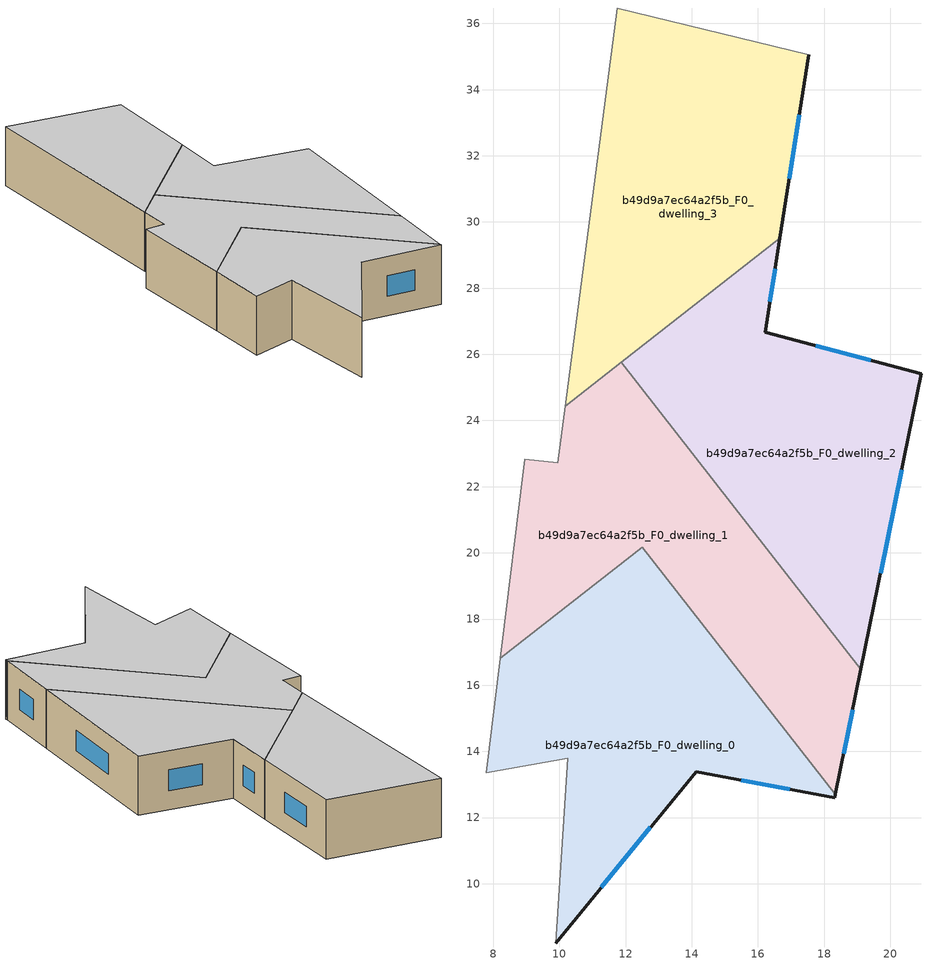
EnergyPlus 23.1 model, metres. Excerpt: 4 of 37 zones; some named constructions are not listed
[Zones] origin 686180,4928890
b49d9a7ec64a2f5b_F0_dwelling_0
 floor ground (EU_floor_Construction): 12.5,20.17 18.34,12.7 18.32,12.6 14.13,13.39 9.89,8.21 10.26,13.8 7.79,13.35 8.21,16.81 z0
 wall outside (EU_wall_Construction): 9.89,8.21 14.13,13.39 18.32,12.6 18.34,12.7 z0:3
 wall adiabatic (EU_wall_Construction): 8.21,16.81 7.79,13.35 10.26,13.8 9.89,8.21 z0:3
 wall to b49d9a7ec64a2f5b_F0_dwelling_1 (EU_wall_Construction): 18.34,12.7 12.5,20.17 8.21,16.81 z0:3
 window (EU_Window_Construction): 11.27,9.89 12.75,11.7 / 15.49,13.13 16.96,12.85 z0.98:2.02
 ceiling to b49d9a7ec64a2f5b_F1_dwelling_0 (EU_floor_Construction): 18.32,12.6 18.34,12.7 12.5,20.17 8.21,16.81 7.79,13.35 10.26,13.8 9.89,8.21 14.13,13.39 z3
b49d9a7ec64a2f5b_F0_dwelling_1
 floor ground (EU_floor_Construction): 11.87,25.76 19.12,16.49 18.34,12.7 12.5,20.17 8.21,16.81 8.95,22.83 9.96,22.72 10.18,24.44 z0
 wall outside (EU_wall_Construction): 18.34,12.7 19.12,16.49 z0:3
 wall adiabatic (EU_wall_Construction): 10.18,24.44 9.96,22.72 8.95,22.83 8.21,16.81 z0:3
 wall to b49d9a7ec64a2f5b_F0_dwelling_2 (EU_wall_Construction): 19.12,16.49 11.87,25.76 z0:3
 wall to b49d9a7ec64a2f5b_F0_dwelling_3 (EU_wall_Construction): 11.87,25.76 10.18,24.44 z0:3
 window (EU_Window_Construction): 18.59,13.93 18.86,15.26 z0.98:2.02
 ceiling to b49d9a7ec64a2f5b_F1_dwelling_1 (EU_floor_Construction): 18.34,12.7 19.12,16.49 11.87,25.76 10.18,24.44 9.96,22.72 8.95,22.83 8.21,16.81 12.5,20.17 z3
b49d9a7ec64a2f5b_F0_dwelling_2
 floor ground (EU_floor_Construction): 20.94,25.41 19.12,16.49 11.87,25.76 16.67,29.51 16.22,26.67 z0
 wall outside (EU_wall_Construction): 19.12,16.49 20.94,25.41 16.22,26.67 16.67,29.51 z0:3
 wall to b49d9a7ec64a2f5b_F0_dwelling_3 (EU_wall_Construction): 16.67,29.51 11.87,25.76 z0:3
 window (EU_Window_Construction): 19.41,25.82 17.76,26.26 / 19.71,19.39 20.35,22.51 / 16.37,27.59 16.52,28.59 z0.98:2.02
 ceiling to b49d9a7ec64a2f5b_F1_dwelling_2 (EU_floor_Construction): 19.12,16.49 20.94,25.41 16.22,26.67 16.67,29.51 11.87,25.76 z3
b49d9a7ec64a2f5b_F0_dwelling_3
 floor ground (EU_floor_Construction): 17.54,35.05 16.67,29.51 10.18,24.44 11.75,36.47 z0
 wall outside (EU_wall_Construction): 16.67,29.51 17.54,35.05 z0:3
 wall adiabatic (EU_wall_Construction): 17.54,35.05 11.75,36.47 10.18,24.44 z0:3
 window (EU_Window_Construction): 16.95,31.31 17.26,33.25 z0.98:2.02
 ceiling to b49d9a7ec64a2f5b_F1_dwelling_3 (EU_floor_Construction): 16.67,29.51 17.54,35.05 11.75,36.47 10.18,24.44 z3
[SCHEDULE:FILE] Column Number=1; Rows to Skip at Top=0; Number of Hours of Data=8760; Column Separator=Comma; Interpolate to Timestep=No; Minutes per Item=60; Adjust Schedule for Daylight Savings=Yes
Name | File
EU_Step8_GainSchedule_b49d9a7ec64a2f5b_F3_dwelling_2_f000 | ../../schedules/b49d9a7ec64a2f5b/b49d9a7ec64a2f5b_F3_dwelling_2_f000_gain.csv
EU_Step8_GainSchedule_b49d9a7ec64a2f5b_F3_dwelling_3_f000 | ../../schedules/b49d9a7ec64a2f5b/b49d9a7ec64a2f5b_F3_dwelling_3_f000_gain.csv
EU_Step8_GainSchedule_b49d9a7ec64a2f5b_F4_dwelling_0_f000 | ../../schedules/b49d9a7ec64a2f5b/b49d9a7ec64a2f5b_F4_dwelling_0_f000_gain.csv
EU_Step8_GainSchedule_b49d9a7ec64a2f5b_F4_dwelling_1_f000 | ../../schedules/b49d9a7ec64a2f5b/b49d9a7ec64a2f5b_F4_dwelling_1_f000_gain.csv
EU_Step8_GainSchedule_b49d9a7ec64a2f5b_F4_dwelling_2_f000 | ../../schedules/b49d9a7ec64a2f5b/b49d9a7ec64a2f5b_F4_dwelling_2_f000_gain.csv
EU_Step8_GainSchedule_b49d9a7ec64a2f5b_F4_dwelling_3_f000 | ../../schedules/b49d9a7ec64a2f5b/b49d9a7ec64a2f5b_F4_dwelling_3_f000_gain.csv
EU_Step8_GainSchedule_b49d9a7ec64a2f5b_F5_dwelling_0_f000 | ../../schedules/b49d9a7ec64a2f5b/b49d9a7ec64a2f5b_F5_dwelling_0_f000_gain.csv
EU_Step8_GainSchedule_b49d9a7ec64a2f5b_F5_dwelling_1_f000 | ../../schedules/b49d9a7ec64a2f5b/b49d9a7ec64a2f5b_F5_dwelling_1_f000_gain.csv
EU_Step8_GainSchedule_b49d9a7ec64a2f5b_F5_dwelling_2_f000 | ../../schedules/b49d9a7ec64a2f5b/b49d9a7ec64a2f5b_F5_dwelling_2_f000_gain.csv
EU_Step8_GainSchedule_b49d9a7ec64a2f5b_F5_dwelling_3_f000 | ../../schedules/b49d9a7ec64a2f5b/b49d9a7ec64a2f5b_F5_dwelling_3_f000_gain.csv
EU_Step8_GainSchedule_b49d9a7ec64a2f5b_F6_dwelling_0_f000 | ../../schedules/b49d9a7ec64a2f5b/b49d9a7ec64a2f5b_F6_dwelling_0_f000_gain.csv
EU_Step8_GainSchedule_b49d9a7ec64a2f5b_F6_dwelling_1_f000 | ../../schedules/b49d9a7ec64a2f5b/b49d9a7ec64a2f5b_F6_dwelling_1_f000_gain.csv
EU_Step8_GainSchedule_b49d9a7ec64a2f5b_F6_dwelling_2_f000 | ../../schedules/b49d9a7ec64a2f5b/b49d9a7ec64a2f5b_F6_dwelling_2_f000_gain.csv
EU_Step8_GainSchedule_b49d9a7ec64a2f5b_F6_dwelling_3_f000 | ../../schedules/b49d9a7ec64a2f5b/b49d9a7ec64a2f5b_F6_dwelling_3_f000_gain.csv
EU_Step8_GainSchedule_b49d9a7ec64a2f5b_F7_dwelling_0_f000 | ../../schedules/b49d9a7ec64a2f5b/b49d9a7ec64a2f5b_F7_dwelling_0_f000_gain.csv
EU_Step8_GainSchedule_b49d9a7ec64a2f5b_F7_dwelling_1_f000 | ../../schedules/b49d9a7ec64a2f5b/b49d9a7ec64a2f5b_F7_dwelling_1_f000_gain.csv
EU_Step8_GainSchedule_b49d9a7ec64a2f5b_F7_dwelling_2_f000 | ../../schedules/b49d9a7ec64a2f5b/b49d9a7ec64a2f5b_F7_dwelling_2_f000_gain.csv
